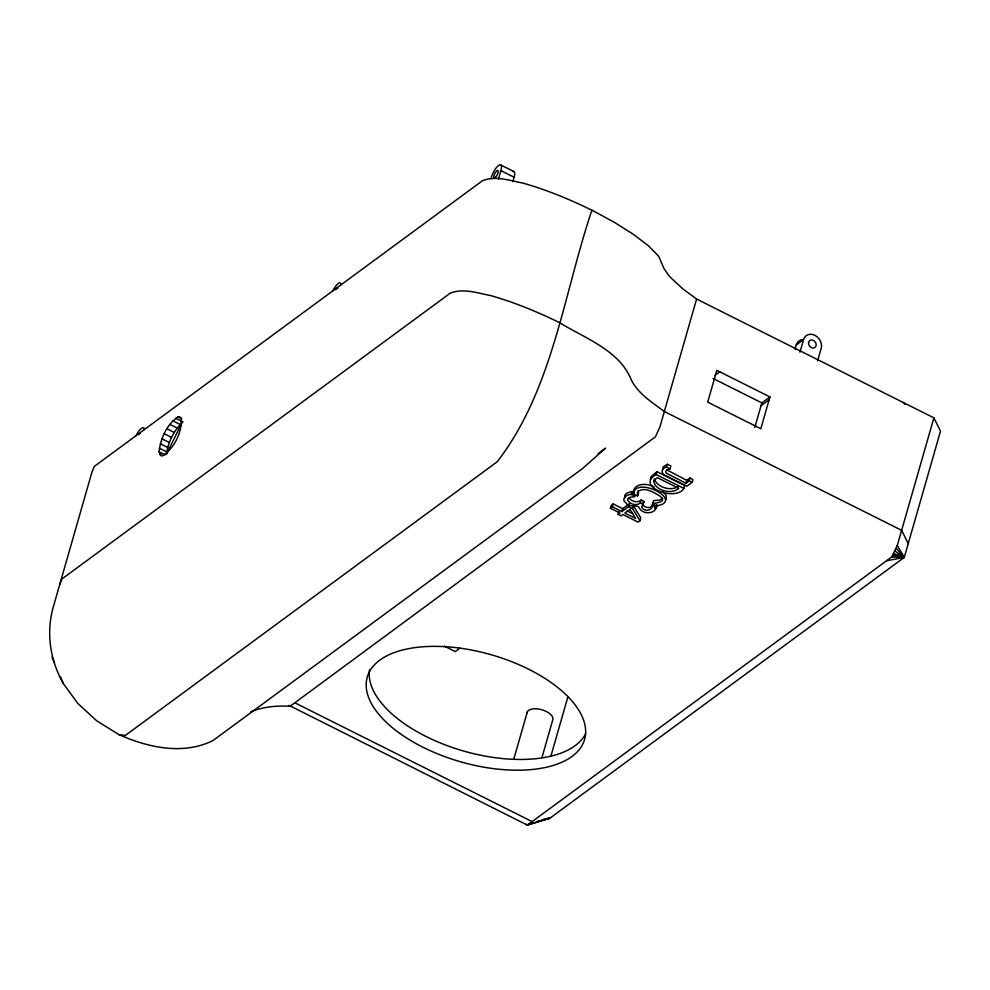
<?xml version="1.0" encoding="UTF-8"?>
<svg xmlns="http://www.w3.org/2000/svg" width="990" height="990" viewBox="0 0 990 990"><rect width="100%" height="100%" fill="white"/><g stroke="black" fill="none" stroke-linecap="round" stroke-linejoin="round"><path stroke-width="1.49" d="M650.331 479.346L650.913 476.735L657.026 471.686L684.684 485.533L683.867 488.404C676.083 501.979 634.776 486.585 656.197 474.544L657.026 471.686M159.081 451.811C160.479 438.657 166.716 424.339 178.052 416.939L179.97 416.951L181.244 418.287C182.172 432.209 174.475 447.876 162.805 455.709L160.887 455.697L159.081 451.811L165.206 454.868M166.506 454.286C167.929 442.134 173.968 430.242 182.964 421.938L175.614 418.25M633.179 493.812C636.05 475.361 684.696 500.594 657.125 505.803C643.488 501.843 672.148 504.653 659.018 495.507C653.152 491.956 643.451 486.177 637.473 492.129L637.56 496.015L633.179 493.812C633.08 482.786 646.779 482.885 654.068 486.857M498.477 179.004L500.878 170.614A10.37 3.205 -63.4 0 0 498.514 165.516A10.37 3.205 -63.4 0 0 491.176 177.767M512.832 181.665L514.107 177.235A10.37 3.205 -63.4 0 0 512.907 171.505M63.385 683.632C49.847 660.021 45.763 631.583 53.732 605.422L92.033 471.822L94.31 466.401L482.452 180.737C495.582 175.403 509.813 180.601 522.992 183.113C546.789 189.87 569.683 199.337 591.896 210.189C563.533 294.178 552.903 389.417 497.277 461.711L125.198 735.558L118.874 734.592L96.711 720.807L77.789 703.42L63.385 683.632L60.489 676.913M513.748 759.28L527.361 711.785M610.409 508.254L611.238 505.383L613.194 503.947L622.71 508.699L629.442 503.749L628.625 506.608L621.893 511.57L612.377 506.806L610.409 508.254L619.926 513.018L618.119 514.342L621.089 515.84L622.896 514.503L638.08 522.101L639.961 520.715L640.777 517.857L634.083 506.917M612.377 506.806L613.194 503.947M541.976 757.511L552.606 720.411A13.39 6.596 16 0 0 541.419 709.644A13.39 6.596 16 0 0 526.989 713.468M618.119 514.342L618.936 511.483M550.96 755.915L568 696.515M621.893 511.57L622.71 508.699M656.902 504.591C657.125 514.664 642.089 515.245 638.884 507.264C638.785 505.11 628.254 507.499 625.829 502.796C620.507 499.183 626.744 494.22 631.1 494.431L631.917 491.572L634.528 492.871M639.961 520.715L632.523 508.563L633.34 505.704M637.56 496.015L638.538 493.032L637.944 490.743M591.896 210.189L614.221 222.23L633.625 234.481L648.797 246.102L658.684 256.299L664.043 268.711L669.525 276.495L682.754 288.82L696.601 299.042L659.996 426.665L655.454 436.8L290.058 706.303C276.792 705.462 263.154 706.749 250.779 711.822M631.1 494.431C640.963 498.465 628.922 495.149 627.672 499.257L627.573 499.925C629.751 504.108 636.508 506.472 640.307 502.883L641.124 500.024L644.205 501.571L641.656 507.177C645.418 513.365 654.204 509.59 652.979 502.623M652.026 505.581L653.672 500.594L659.922 500.049L662.644 498.279M666.53 467.132L667.347 464.273L670.861 466.03L670.044 468.889L665.985 470.894L665.614 472.106L666.518 473.257L685.946 483.244L689.164 480.868L689.993 478.009L692.926 479.482L692.109 482.34L686.862 486.201L666.381 475.955C660.875 474.705 660.577 467.936 666.53 467.132L670.044 468.889M685.946 483.244L686.763 480.373L689.993 478.009M754.813 427.47L761.855 402.893L769.948 396.928L716.822 370.334L707.702 402.138L760.827 428.732L769.948 396.928M794.995 349.371L796.269 344.941A10.37 8.44 53.6 0 1 802.828 339.632M799.945 352.155L803.546 339.582A10.37 8.44 53.6 0 1 814.857 335.325A10.37 8.44 53.6 0 1 821.18 348.406L817.579 360.991M289.043 705.363L527.361 825.115L891.681 556.974L897.299 545.478L933.892 417.842L696.601 299.042M652.893 504.603C651.432 509.182 644.354 507.92 642.473 504.306M59.784 584.298L62.061 578.878L450.19 293.213C463.332 287.892 477.551 293.089 490.731 295.602C514.528 302.358 537.434 311.825 559.635 322.678C584.397 338.036 619.047 350.138 630.853 378.935C637.548 393.426 651.989 402.299 664.34 411.518L901.643 530.331L908.251 543.634M666.221 499.443L666.134 495.099L663.065 491.807M166.716 453.729L181.43 423.906M656.271 506.509L654.625 508.377M642.584 503.13L644.205 501.571M459.917 648.165L455.289 651.593L444.436 646.161M598.071 453.668L605.534 448.173L582.293 468.728L212.912 740.594C183.001 755.395 147.918 747.512 118.874 734.592M715.139 375.21L719.767 371.807M796.269 344.941L803.546 339.582M761.025 405.776L769.119 399.824M641.124 500.024C637.399 503.526 631.434 501.286 628.625 497.76M677.964 486.585C670.453 491.56 656.927 487.068 654.229 478.826M667.347 464.273L663.263 466.76L662.817 469.384M527.361 825.115L549.908 818.21L904.303 557.37L940.5 431.157L933.892 417.842M631.917 491.572C629.034 492.067 623.143 493.763 624.863 497.809M536.654 821.564L549.908 818.21L545.527 818.643M886.533 560.761L904.303 557.37L897.299 545.478M542.52 819.584L549.908 818.21L526.705 825.016L526.346 824.163M891.681 556.974L904.303 557.37L896.284 548.373M892.757 555.6L904.303 557.37L895.133 551.158M289.414 706.204L290.058 706.303M893.339 554.61L904.303 557.37L893.933 553.62M500.606 164.897L513.835 171.518M500.878 170.614L514.107 177.235M713.023 378.44L761.855 402.893M689.164 480.868L692.109 482.34M686.763 480.373L666.74 469.817M656.197 474.544L683.867 488.404M652.15 505.494L656.073 507.449M640.307 502.883L643.389 504.43M628.625 506.608L632.523 508.563M627.041 510.865L632.437 513.575M178.052 416.939L181.727 418.782M172.817 420.8L180.168 424.475M169.859 424.401L177.21 428.076M166.939 428.806L174.29 432.494M164.266 433.731L171.604 437.419M162.001 438.842L169.352 442.518M160.318 443.768L167.669 447.443M159.316 448.198L166.667 451.873M159.613 454.373L162.063 455.598M294.834 702.801L532.125 821.601M902.756 402.249L904.947 404.304M52.049 657.137L54.487 662.793M652.856 502.722L652.967 503.576M585.56 733.937A113.058 55.675 16 0 1 461.192 750.333A113.058 55.675 16 0 1 369.629 669.413M332.764 290.936A10.37 3.205 -63.4 0 1 341.166 284.749M335.61 289.785A4.319 1.337 -63.4 0 1 336.192 289.068M336.749 288.56A4.319 1.337 -63.4 0 1 337.887 288.573M135.915 435.81A10.37 3.205 -63.4 0 1 144.317 429.623M138.761 434.672A4.319 1.337 -63.4 0 1 139.912 433.434M653.821 480.695C654.155 490.248 671.616 495.248 678.682 488.305L657.335 477.625L653.821 480.695M629.999 509.281L624.863 513.055L635.679 518.475L629.999 509.281M399.898 733.454A113.058 55.675 16 0 0 582.479 744.69A113.058 55.675 16 0 0 445.351 646.693A113.058 55.675 16 0 0 399.898 733.454M495.545 177.297A4.319 1.337 -63.4 0 0 498.193 170.589A4.319 1.337 -63.4 0 0 494.344 174.698A4.319 1.337 -63.4 0 0 495.545 177.297M808.545 343.159A4.319 3.514 53.6 0 0 814.238 347.849A4.319 3.514 53.6 0 0 814.324 340.981A4.319 3.514 53.6 0 0 808.545 343.159"/></g></svg>
